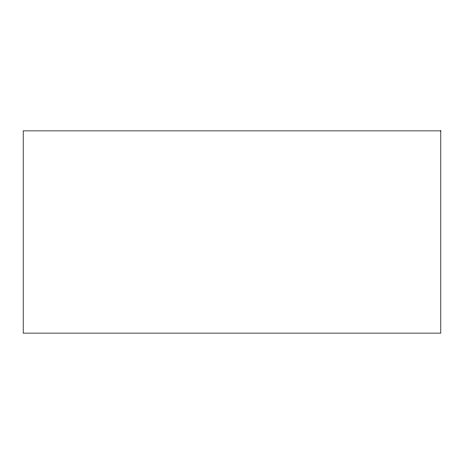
<?xml version="1.0" encoding="UTF-8"?>
<svg xmlns="http://www.w3.org/2000/svg" width="464" height="464" viewBox="0 0 464 464"><rect width="100%" height="100%" fill="white"/><g stroke="black" fill="none" stroke-linecap="round" stroke-linejoin="round"><path stroke-width="0.7" d="M440.8 130.877L23.2 130.877L23.2 333.123L440.8 333.123L440.8 130.877"/></g></svg>
